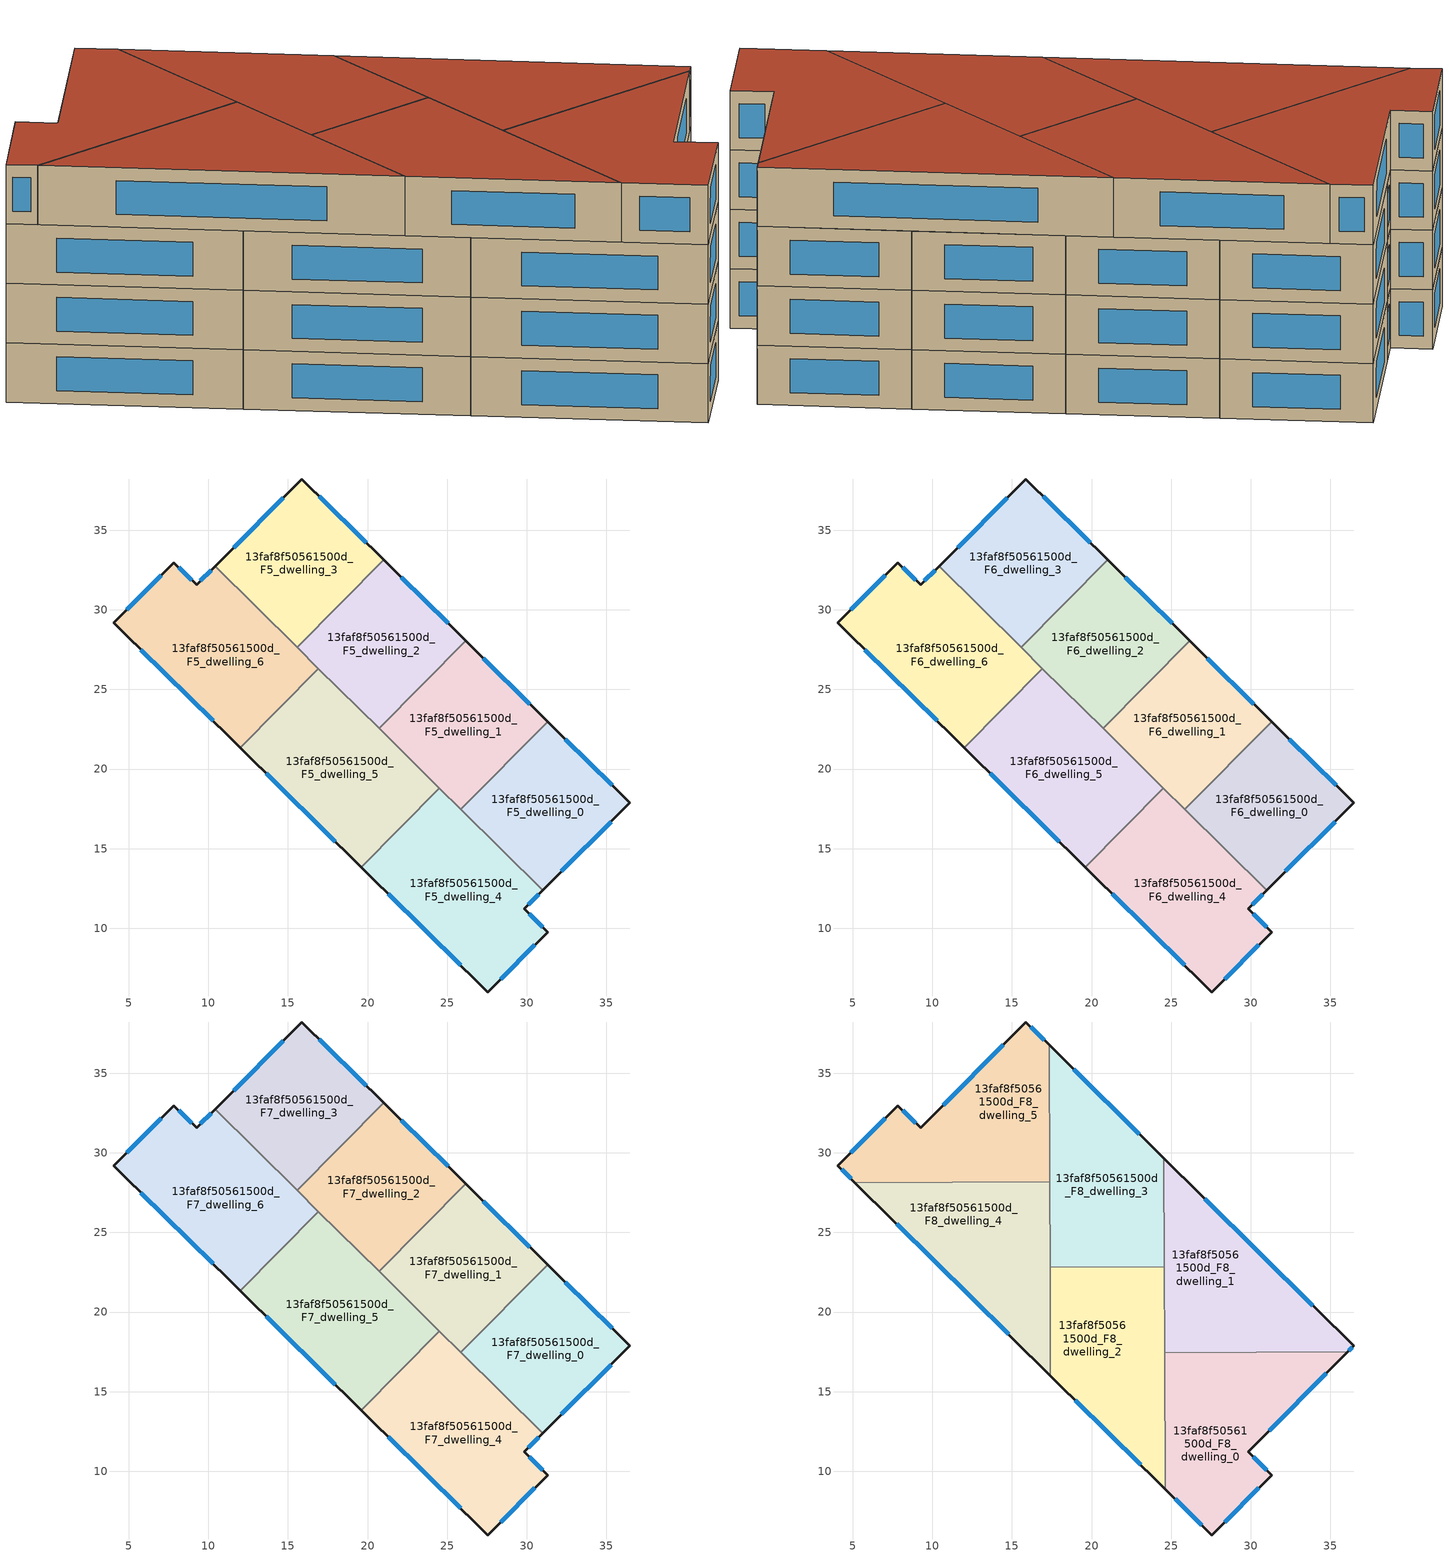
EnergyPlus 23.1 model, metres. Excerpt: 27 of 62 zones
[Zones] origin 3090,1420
13faf8f50561500d_F5_dwelling_0
 floor to 13faf8f50561500d_F4_dwelling_0 (EU_floor_Construction): 36.45,17.88 31,12.4 25.86,17.47 31.3,22.97 z15
 wall outside (EU_wall_Construction): 31,12.4 36.45,17.88 31.3,22.97 z15:18
 wall to 13faf8f50561500d_F5_dwelling_1 (EU_wall_Construction): 31.3,22.97 25.86,17.47 z15:18
 wall to 13faf8f50561500d_F5_dwelling_4 (EU_wall_Construction): 25.86,17.47 31,12.4 z15:18
 window (EU_Window_Construction): 35.35,18.97 32.4,21.88 / 32.17,13.57 35.28,16.7 z15.64:17.36
13faf8f50561500d_F5_dwelling_1
 floor to 13faf8f50561500d_F4_dwelling_1 (EU_floor_Construction): 31.3,22.97 25.86,17.47 20.72,22.55 26.15,28.05 z15
 wall outside (EU_wall_Construction): 31.3,22.97 26.15,28.05 z15:18
 wall to 13faf8f50561500d_F5_dwelling_2 (EU_wall_Construction): 26.15,28.05 20.72,22.55 z15:18
 wall to 13faf8f50561500d_F5_dwelling_5 (EU_wall_Construction): 20.72,22.55 24.51,18.81 z15:18
 wall to 13faf8f50561500d_F5_dwelling_4 (EU_wall_Construction): 24.51,18.81 25.86,17.47 z15:18
 window (EU_Window_Construction): 30.2,24.06 27.25,26.97 z15.64:17.36
13faf8f50561500d_F5_dwelling_2
 floor to 13faf8f50561500d_F4_dwelling_2 (EU_floor_Construction): 26.15,28.05 20.72,22.55 15.57,27.64 21.01,33.14 z15
 wall outside (EU_wall_Construction): 26.15,28.05 21.01,33.14 z15:18
 wall to 13faf8f50561500d_F5_dwelling_3 (EU_wall_Construction): 21.01,33.14 15.57,27.64 z15:18
 wall to 13faf8f50561500d_F5_dwelling_6 (EU_wall_Construction): 15.57,27.64 16.91,26.31 z15:18
 wall to 13faf8f50561500d_F5_dwelling_5 (EU_wall_Construction): 16.91,26.31 20.72,22.56 z15:18
 window (EU_Window_Construction): 25.05,29.14 22.11,32.05 z15.64:17.36
13faf8f50561500d_F5_dwelling_3
 floor to 13faf8f50561500d_F4_dwelling_3 (EU_floor_Construction): 21.01,33.14 15.57,27.64 10.42,32.73 15.87,38.21 z15
 wall outside (EU_wall_Construction): 21.01,33.14 15.87,38.21 10.42,32.73 z15:18
 wall to 13faf8f50561500d_F5_dwelling_6 (EU_wall_Construction): 10.42,32.73 15.57,27.64 z15:18
 window (EU_Window_Construction): 14.7,37.04 11.59,33.91 / 19.91,34.23 16.97,37.13 z15.64:17.36
13faf8f50561500d_F5_dwelling_4
 floor to 13faf8f50561500d_F4_dwelling_4 (EU_floor_Construction): 31,12.4 29.83,11.22 31.3,9.77 27.55,6 19.6,13.84 24.51,18.81 z15
 wall outside (EU_wall_Construction): 19.6,13.84 27.55,6 31.3,9.77 29.83,11.22 31,12.4 z15:18
 wall to 13faf8f50561500d_F5_dwelling_5 (EU_wall_Construction): 24.51,18.81 19.6,13.84 z15:18
 window (EU_Window_Construction): 30.08,11.47 30.75,12.14 / 30.99,10.08 30.15,10.91 / 28.35,6.81 30.5,8.96 / 21.31,12.16 25.85,7.68 z15.64:17.36
13faf8f50561500d_F5_dwelling_5
 floor to 13faf8f50561500d_F4_dwelling_5 (EU_floor_Construction): 24.51,18.81 19.6,13.84 12.01,21.34 16.91,26.31 z15
 wall outside (EU_wall_Construction): 12.01,21.34 19.6,13.84 z15:18
 wall to 13faf8f50561500d_F5_dwelling_6 (EU_wall_Construction): 16.91,26.31 12.01,21.34 z15:18
 window (EU_Window_Construction): 13.63,19.74 17.98,15.45 z15.64:17.36
13faf8f50561500d_F5_dwelling_6
 floor to 13faf8f50561500d_F4_dwelling_6 (EU_floor_Construction): 10.42,32.73 16.91,26.31 12.01,21.34 4.07,29.18 7.83,32.97 9.26,31.56 z15
 wall outside (EU_wall_Construction): 10.42,32.73 9.26,31.56 7.83,32.97 4.07,29.18 12.01,21.34 z15:18
 window (EU_Window_Construction): 10.17,32.48 9.5,31.81 / 5.77,27.5 10.31,23.02 / 7.03,32.16 4.87,29.99 / 8.95,31.87 8.14,32.67 z15.64:17.36
13faf8f50561500d_F6_dwelling_0
 floor to 13faf8f50561500d_F5_dwelling_0 (EU_floor_Construction): 36.45,17.88 31,12.4 25.86,17.47 31.3,22.97 z18
 wall outside (EU_wall_Construction): 31,12.4 36.45,17.88 31.3,22.97 z18:21
 wall to 13faf8f50561500d_F6_dwelling_1 (EU_wall_Construction): 31.3,22.97 25.86,17.47 z18:21
 wall to 13faf8f50561500d_F6_dwelling_4 (EU_wall_Construction): 25.86,17.47 31,12.4 z18:21
 window (EU_Window_Construction): 35.35,18.97 32.4,21.88 / 32.17,13.57 35.28,16.7 z18.64:20.36
13faf8f50561500d_F6_dwelling_1
 floor to 13faf8f50561500d_F5_dwelling_1 (EU_floor_Construction): 31.3,22.97 25.86,17.47 20.72,22.55 26.15,28.05 z18
 wall outside (EU_wall_Construction): 31.3,22.97 26.15,28.05 z18:21
 wall to 13faf8f50561500d_F6_dwelling_2 (EU_wall_Construction): 26.15,28.05 20.72,22.55 z18:21
 wall to 13faf8f50561500d_F6_dwelling_5 (EU_wall_Construction): 20.72,22.55 24.51,18.81 z18:21
 wall to 13faf8f50561500d_F6_dwelling_4 (EU_wall_Construction): 24.51,18.81 25.86,17.47 z18:21
 window (EU_Window_Construction): 30.2,24.06 27.25,26.97 z18.64:20.36
13faf8f50561500d_F6_dwelling_2
 floor to 13faf8f50561500d_F5_dwelling_2 (EU_floor_Construction): 26.15,28.05 20.72,22.55 15.57,27.64 21.01,33.14 z18
 wall outside (EU_wall_Construction): 26.15,28.05 21.01,33.14 z18:21
 wall to 13faf8f50561500d_F6_dwelling_3 (EU_wall_Construction): 21.01,33.14 15.57,27.64 z18:21
 wall to 13faf8f50561500d_F6_dwelling_6 (EU_wall_Construction): 15.57,27.64 16.91,26.31 z18:21
 wall to 13faf8f50561500d_F6_dwelling_5 (EU_wall_Construction): 16.91,26.31 20.72,22.56 z18:21
 window (EU_Window_Construction): 25.05,29.14 22.11,32.05 z18.64:20.36
13faf8f50561500d_F6_dwelling_3
 floor to 13faf8f50561500d_F5_dwelling_3 (EU_floor_Construction): 21.01,33.14 15.57,27.64 10.42,32.73 15.87,38.21 z18
 wall outside (EU_wall_Construction): 21.01,33.14 15.87,38.21 10.42,32.73 z18:21
 wall to 13faf8f50561500d_F6_dwelling_6 (EU_wall_Construction): 10.42,32.73 15.57,27.64 z18:21
 window (EU_Window_Construction): 14.7,37.04 11.59,33.91 / 19.91,34.23 16.97,37.13 z18.64:20.36
13faf8f50561500d_F6_dwelling_4
 floor to 13faf8f50561500d_F5_dwelling_4 (EU_floor_Construction): 31,12.4 29.83,11.22 31.3,9.77 27.55,6 19.6,13.84 24.51,18.81 z18
 wall outside (EU_wall_Construction): 19.6,13.84 27.55,6 31.3,9.77 29.83,11.22 31,12.4 z18:21
 wall to 13faf8f50561500d_F6_dwelling_5 (EU_wall_Construction): 24.51,18.81 19.6,13.84 z18:21
 window (EU_Window_Construction): 30.08,11.47 30.75,12.14 / 30.99,10.08 30.15,10.91 / 28.35,6.81 30.5,8.96 / 21.31,12.16 25.85,7.68 z18.64:20.36
13faf8f50561500d_F6_dwelling_5
 floor to 13faf8f50561500d_F5_dwelling_5 (EU_floor_Construction): 24.51,18.81 19.6,13.84 12.01,21.34 16.91,26.31 z18
 wall outside (EU_wall_Construction): 12.01,21.34 19.6,13.84 z18:21
 wall to 13faf8f50561500d_F6_dwelling_6 (EU_wall_Construction): 16.91,26.31 12.01,21.34 z18:21
 window (EU_Window_Construction): 13.63,19.74 17.98,15.45 z18.64:20.36
13faf8f50561500d_F6_dwelling_6
 floor to 13faf8f50561500d_F5_dwelling_6 (EU_floor_Construction): 10.42,32.73 16.91,26.31 12.01,21.34 4.07,29.18 7.83,32.97 9.26,31.56 z18
 wall outside (EU_wall_Construction): 10.42,32.73 9.26,31.56 7.83,32.97 4.07,29.18 12.01,21.34 z18:21
 window (EU_Window_Construction): 10.17,32.48 9.5,31.81 / 5.77,27.5 10.31,23.02 / 7.03,32.16 4.87,29.99 / 8.95,31.87 8.14,32.67 z18.64:20.36
13faf8f50561500d_F7_dwelling_0
 floor to 13faf8f50561500d_F6_dwelling_0 (EU_floor_Construction): 36.45,17.88 31,12.4 25.86,17.47 31.3,22.97 z21
 wall outside (EU_wall_Construction): 31,12.4 36.45,17.88 31.3,22.97 z21:24
 wall to 13faf8f50561500d_F7_dwelling_1 (EU_wall_Construction): 31.3,22.97 25.86,17.47 z21:24
 wall to 13faf8f50561500d_F7_dwelling_4 (EU_wall_Construction): 25.86,17.47 31,12.4 z21:24
 window (EU_Window_Construction): 35.35,18.97 32.4,21.88 / 32.17,13.57 35.28,16.7 z21.64:23.36
13faf8f50561500d_F7_dwelling_1
 floor to 13faf8f50561500d_F6_dwelling_1 (EU_floor_Construction): 31.3,22.97 25.86,17.47 20.72,22.55 26.15,28.05 z21
 wall outside (EU_wall_Construction): 31.3,22.97 26.15,28.05 z21:24
 wall to 13faf8f50561500d_F7_dwelling_2 (EU_wall_Construction): 26.15,28.05 20.72,22.55 z21:24
 wall to 13faf8f50561500d_F7_dwelling_5 (EU_wall_Construction): 20.72,22.55 24.51,18.81 z21:24
 wall to 13faf8f50561500d_F7_dwelling_4 (EU_wall_Construction): 24.51,18.81 25.86,17.47 z21:24
 window (EU_Window_Construction): 30.2,24.06 27.25,26.97 z21.64:23.36
13faf8f50561500d_F7_dwelling_2
 floor to 13faf8f50561500d_F6_dwelling_2 (EU_floor_Construction): 26.15,28.05 20.72,22.55 15.57,27.64 21.01,33.14 z21
 wall outside (EU_wall_Construction): 26.15,28.05 21.01,33.14 z21:24
 wall to 13faf8f50561500d_F7_dwelling_3 (EU_wall_Construction): 21.01,33.14 15.57,27.64 z21:24
 wall to 13faf8f50561500d_F7_dwelling_6 (EU_wall_Construction): 15.57,27.64 16.91,26.31 z21:24
 wall to 13faf8f50561500d_F7_dwelling_5 (EU_wall_Construction): 16.91,26.31 20.72,22.56 z21:24
 window (EU_Window_Construction): 25.05,29.14 22.11,32.05 z21.64:23.36
13faf8f50561500d_F7_dwelling_3
 floor to 13faf8f50561500d_F6_dwelling_3 (EU_floor_Construction): 21.01,33.14 15.57,27.64 10.42,32.73 15.87,38.21 z21
 wall outside (EU_wall_Construction): 21.01,33.14 15.87,38.21 10.42,32.73 z21:24
 wall to 13faf8f50561500d_F7_dwelling_6 (EU_wall_Construction): 10.42,32.73 15.57,27.64 z21:24
 window (EU_Window_Construction): 14.7,37.04 11.59,33.91 / 19.91,34.23 16.97,37.13 z21.64:23.36
13faf8f50561500d_F7_dwelling_4
 floor to 13faf8f50561500d_F6_dwelling_4 (EU_floor_Construction): 31,12.4 29.83,11.22 31.3,9.77 27.55,6 19.6,13.84 24.51,18.81 z21
 wall outside (EU_wall_Construction): 19.6,13.84 27.55,6 31.3,9.77 29.83,11.22 31,12.4 z21:24
 wall to 13faf8f50561500d_F7_dwelling_5 (EU_wall_Construction): 24.51,18.81 19.6,13.84 z21:24
 window (EU_Window_Construction): 30.08,11.47 30.75,12.14 / 30.99,10.08 30.15,10.91 / 28.35,6.81 30.5,8.96 / 21.31,12.16 25.85,7.68 z21.64:23.36
13faf8f50561500d_F7_dwelling_5
 floor to 13faf8f50561500d_F6_dwelling_5 (EU_floor_Construction): 24.51,18.81 19.6,13.84 12.01,21.34 16.91,26.31 z21
 wall outside (EU_wall_Construction): 12.01,21.34 19.6,13.84 z21:24
 wall to 13faf8f50561500d_F7_dwelling_6 (EU_wall_Construction): 16.91,26.31 12.01,21.34 z21:24
 window (EU_Window_Construction): 13.63,19.74 17.98,15.45 z21.64:23.36
13faf8f50561500d_F7_dwelling_6
 floor to 13faf8f50561500d_F6_dwelling_6 (EU_floor_Construction): 10.42,32.73 16.91,26.31 12.01,21.34 4.07,29.18 7.83,32.97 9.26,31.56 z21
 wall outside (EU_wall_Construction): 10.42,32.73 9.26,31.56 7.83,32.97 4.07,29.18 12.01,21.34 z21:24
 window (EU_Window_Construction): 10.17,32.48 9.5,31.81 / 5.77,27.5 10.31,23.02 / 7.03,32.16 4.87,29.99 / 8.95,31.87 8.14,32.67 z21.64:23.36
13faf8f50561500d_F8_dwelling_0
 floor to 13faf8f50561500d_F7_dwelling_4 (EU_floor_Construction): 31,12.4 29.83,11.22 31.3,9.77 27.55,6 24.63,8.88 24.59,17.45 25.88,17.45 z24
 floor to 13faf8f50561500d_F7_dwelling_0 (EU_floor_Construction): 36.07,17.49 31,12.4 25.88,17.45 z24
 wall outside (EU_wall_Construction): 24.63,8.88 27.55,6 31.3,9.77 29.83,11.22 36.07,17.49 z24:27
 wall to 13faf8f50561500d_F8_dwelling_1 (EU_wall_Construction): 36.07,17.49 24.59,17.45 z24:27
 wall to 13faf8f50561500d_F8_dwelling_2 (EU_wall_Construction): 24.59,17.45 24.63,8.88 z24:27
 window (EU_Window_Construction): 31.17,12.56 34.73,16.15 / 30.99,10.08 30.15,10.91 / 28.35,6.81 30.5,8.96 / 25.26,8.26 26.92,6.62 z24.64:26.36
 roof outside (EU_roof_Construction): 31.3,9.77 29.83,11.22 36.07,17.49 24.59,17.45 24.63,8.88 27.55,6 z27
13faf8f50561500d_F8_dwelling_1
 floor to 13faf8f50561500d_F7_dwelling_0 (EU_floor_Construction): 36.45,17.88 36.07,17.49 25.88,17.45 25.86,17.47 31.3,22.97 z24
 floor to 13faf8f50561500d_F7_dwelling_1 (EU_floor_Construction): 31.3,22.97 25.86,17.47 24.59,18.73 24.55,26.44 26.15,28.05 z24
 floor to 13faf8f50561500d_F7_dwelling_2 (EU_floor_Construction): 26.15,28.05 24.55,26.44 24.54,29.65 z24
 floor to 13faf8f50561500d_F7_dwelling_4 (EU_floor_Construction): 25.88,17.45 24.59,17.45 24.59,18.73 z24
 wall outside (EU_wall_Construction): 36.07,17.49 36.45,17.88 24.54,29.65 z24:27
 wall to 13faf8f50561500d_F8_dwelling_3 (EU_wall_Construction): 24.54,29.65 24.57,22.84 z24:27
 wall to 13faf8f50561500d_F8_dwelling_2 (EU_wall_Construction): 24.57,22.84 24.59,17.45 z24:27
 window (EU_Window_Construction): 36.15,17.58 36.37,17.8 / 33.9,20.4 27.09,27.13 z24.64:26.36
 roof outside (EU_roof_Construction): 36.07,17.49 36.45,17.88 24.54,29.65 24.59,17.45 z27
13faf8f50561500d_F8_dwelling_2
 floor to 13faf8f50561500d_F7_dwelling_5 (EU_floor_Construction): 24.51,18.81 19.61,13.84 17.42,16 17.39,22.81 20.45,22.82 z24
 floor to 13faf8f50561500d_F7_dwelling_4 (EU_floor_Construction): 24.59,18.73 24.63,8.88 19.61,13.84 24.51,18.81 z24
 floor to 13faf8f50561500d_F7_dwelling_1 (EU_floor_Construction): 24.57,22.84 24.59,18.73 20.72,22.56 20.99,22.83 z24
 floor to 13faf8f50561500d_F7_dwelling_2 (EU_floor_Construction): 20.99,22.83 20.72,22.56 20.45,22.82 z24
 wall outside (EU_wall_Construction): 17.42,16 24.63,8.88 z24:27
 wall to 13faf8f50561500d_F8_dwelling_3 (EU_wall_Construction): 24.57,22.84 17.39,22.81 z24:27
 wall to 13faf8f50561500d_F8_dwelling_4 (EU_wall_Construction): 17.39,22.81 17.42,16 z24:27
 window (EU_Window_Construction): 18.96,14.48 23.09,10.41 z24.64:26.36
 roof outside (EU_roof_Construction): 24.63,8.88 24.57,22.84 17.39,22.81 17.42,16 z27
13faf8f50561500d_F8_dwelling_3
 floor to 13faf8f50561500d_F7_dwelling_2 (EU_floor_Construction): 24.54,29.65 24.55,26.44 20.99,22.83 20.45,22.82 17.38,25.86 17.36,29.45 21.01,33.14 z24
 floor to 13faf8f50561500d_F7_dwelling_3 (EU_floor_Construction): 21.01,33.14 17.36,29.45 17.33,36.77 z24
 floor to 13faf8f50561500d_F7_dwelling_1 (EU_floor_Construction): 24.55,26.44 24.57,22.84 20.99,22.83 z24
 floor to 13faf8f50561500d_F7_dwelling_5 (EU_floor_Construction): 20.45,22.82 17.39,22.81 17.38,25.86 z24
 wall outside (EU_wall_Construction): 24.54,29.65 17.33,36.77 z24:27
 wall to 13faf8f50561500d_F8_dwelling_5 (EU_wall_Construction): 17.33,36.77 17.37,28.19 z24:27
 wall to 13faf8f50561500d_F8_dwelling_4 (EU_wall_Construction): 17.37,28.19 17.39,22.81 z24:27
 window (EU_Window_Construction): 23,31.17 18.87,35.25 z24.64:26.36
 roof outside (EU_roof_Construction): 24.57,22.84 24.54,29.65 17.33,36.77 17.39,22.81 z27
13faf8f50561500d_F8_dwelling_4
 floor to 13faf8f50561500d_F7_dwelling_6 (EU_floor_Construction): 16.91,26.31 12.01,21.34 5.13,28.13 15.03,28.18 z24
 floor to 13faf8f50561500d_F7_dwelling_2 (EU_floor_Construction): 17.37,28.19 17.38,25.86 15.57,27.64 16.11,28.18 z24
 floor to 13faf8f50561500d_F7_dwelling_3 (EU_floor_Construction): 16.11,28.18 15.57,27.64 15.03,28.18 z24
 floor to 13faf8f50561500d_F7_dwelling_5 (EU_floor_Construction): 17.38,25.86 17.42,16 12.01,21.34 16.91,26.31 z24
 wall outside (EU_wall_Construction): 5.13,28.13 17.42,16 z24:27
 wall to 13faf8f50561500d_F8_dwelling_5 (EU_wall_Construction): 17.37,28.19 5.13,28.13 z24:27
 window (EU_Window_Construction): 7.76,25.54 14.79,18.6 z24.64:26.36
 roof outside (EU_roof_Construction): 17.42,16 17.37,28.19 5.13,28.13 z27
13faf8f50561500d_F8_dwelling_5
 floor to 13faf8f50561500d_F7_dwelling_3 (EU_floor_Construction): 17.33,36.77 17.36,29.45 16.11,28.18 15.03,28.18 10.42,32.73 15.87,38.21 z24
 floor to 13faf8f50561500d_F7_dwelling_6 (EU_floor_Construction): 10.42,32.73 15.03,28.18 5.13,28.13 4.07,29.18 7.83,32.97 9.26,31.56 z24
 floor to 13faf8f50561500d_F7_dwelling_2 (EU_floor_Construction): 17.36,29.45 17.37,28.19 16.11,28.18 z24
 wall outside (EU_wall_Construction): 17.33,36.77 15.87,38.21 9.26,31.56 7.83,32.97 4.07,29.18 5.13,28.13 z24:27
 window (EU_Window_Construction): 17.02,37.08 16.18,37.91 / 4.3,28.96 4.9,28.36 / 7.03,32.16 4.87,29.99 / 8.95,31.87 8.14,32.67 / 14.45,36.79 10.67,32.99 z24.64:26.36
 roof outside (EU_roof_Construction): 17.37,28.19 17.33,36.77 15.87,38.21 9.26,31.56 7.83,32.97 4.07,29.18 5.13,28.13 z27
[Building]
EU S2 Campaign: North Axis=0; Terrain=City; Solar Distribution=FullExterior
[Site:Location]
Yerevan-Zvartnots.Intl.AP: Latitude=40.15; Longitude=44.383; Time Zone=4; Elevation=854
[SizingPeriod:WeatherFileDays]
AnnualSizingPeriod: Begin Month=1; Begin Day of Month=1; End Month=12; End Day of Month=31; Day of Week for Start Day=Monday; Use Weather File Daylight Saving Period=No; Use Weather File Rain and Snow Indicators=No
[MATERIAL]
EU_InternalMass_Material: Roughness=MediumRough; Thickness=0.1; Conductivity=1; Density=1800; Specific Heat=900; Thermal Absorptance=0.9; Solar Absorptance=0.7; Visible Absorptance=0.7
[MATERIAL:NOMASS] Roughness=MediumRough; Thermal Absorptance=0.9; Solar Absorptance=0.7; Visible Absorptance=0.7
Name | Thermal Resistance
EU_wall_NoMass | 1.05043
EU_roof_NoMass | 1.45357
EU_floor_NoMass | 0.478065
[WINDOWMATERIAL:SIMPLEGLAZINGSYSTEM]
EU_Window_SimpleGlazing: UFactor=2.5566; Solar Heat Gain Coefficient=0.75; Visible Transmittance=0.75
[CONSTRUCTION]
EU_wall_Construction: EU_wall_NoMass
EU_roof_Construction: EU_roof_NoMass
EU_floor_Construction: EU_floor_NoMass
EU_Window_Construction: EU_Window_SimpleGlazing
EU_InternalMass_Construction: EU_InternalMass_Material
[ZONE] Type=1; Multiplier=1; Ceiling Height=autocalculate; Floor Area=autocalculate; Part of Total Floor Area=Yes
Name | Volume
13faf8f50561500d_F5_dwelling_0; 13faf8f50561500d_F6_dwelling_0; 13faf8f50561500d_F7_dwelling_0 | 167.77
13faf8f50561500d_F8_dwelling_0 | 223.701
13faf8f50561500d_F5_dwelling_1; 13faf8f50561500d_F6_dwelling_1; 13faf8f50561500d_F7_dwelling_1; 13faf8f50561500d_F5_dwelling_2; 13faf8f50561500d_F6_dwelling_2; 13faf8f50561500d_F7_dwelling_2 | 167.788
13faf8f50561500d_F8_dwelling_1 | 223.689
13faf8f50561500d_F8_dwelling_2; 13faf8f50561500d_F8_dwelling_3 | 223.712
13faf8f50561500d_F5_dwelling_3; 13faf8f50561500d_F6_dwelling_3; 13faf8f50561500d_F7_dwelling_3 | 167.786
13faf8f50561500d_F5_dwelling_4; 13faf8f50561500d_F6_dwelling_4; 13faf8f50561500d_F7_dwelling_4 | 223.703
13faf8f50561500d_F8_dwelling_4 | 223.702
13faf8f50561500d_F5_dwelling_5; 13faf8f50561500d_F6_dwelling_5; 13faf8f50561500d_F7_dwelling_5 | 223.684
13faf8f50561500d_F8_dwelling_5 | 223.69
13faf8f50561500d_F5_dwelling_6; 13faf8f50561500d_F6_dwelling_6; 13faf8f50561500d_F7_dwelling_6 | 223.677
[INTERNALMASS] Construction=EU_InternalMass_Construction
Name | Zone or ZoneList | Surface Area
13faf8f50561500d_F5_dwelling_0_EU_InternalMass | 13faf8f50561500d_F5_dwelling_0 | 55.9235
13faf8f50561500d_F5_dwelling_1_EU_InternalMass | 13faf8f50561500d_F5_dwelling_1 | 55.9295
13faf8f50561500d_F5_dwelling_2_EU_InternalMass | 13faf8f50561500d_F5_dwelling_2 | 55.9292
13faf8f50561500d_F5_dwelling_3_EU_InternalMass | 13faf8f50561500d_F5_dwelling_3 | 55.9287
13faf8f50561500d_F5_dwelling_4_EU_InternalMass | 13faf8f50561500d_F5_dwelling_4 | 74.5675
13faf8f50561500d_F5_dwelling_5_EU_InternalMass | 13faf8f50561500d_F5_dwelling_5 | 74.5614
13faf8f50561500d_F5_dwelling_6_EU_InternalMass | 13faf8f50561500d_F5_dwelling_6 | 74.5589
13faf8f50561500d_F6_dwelling_0_EU_InternalMass | 13faf8f50561500d_F6_dwelling_0 | 55.9235
13faf8f50561500d_F6_dwelling_1_EU_InternalMass | 13faf8f50561500d_F6_dwelling_1 | 55.9295
13faf8f50561500d_F6_dwelling_2_EU_InternalMass | 13faf8f50561500d_F6_dwelling_2 | 55.9292
13faf8f50561500d_F6_dwelling_3_EU_InternalMass | 13faf8f50561500d_F6_dwelling_3 | 55.9287
13faf8f50561500d_F6_dwelling_4_EU_InternalMass | 13faf8f50561500d_F6_dwelling_4 | 74.5675
13faf8f50561500d_F6_dwelling_5_EU_InternalMass | 13faf8f50561500d_F6_dwelling_5 | 74.5614
13faf8f50561500d_F6_dwelling_6_EU_InternalMass | 13faf8f50561500d_F6_dwelling_6 | 74.5589
13faf8f50561500d_F7_dwelling_0_EU_InternalMass | 13faf8f50561500d_F7_dwelling_0 | 55.9235
13faf8f50561500d_F7_dwelling_1_EU_InternalMass | 13faf8f50561500d_F7_dwelling_1 | 55.9295
13faf8f50561500d_F7_dwelling_2_EU_InternalMass | 13faf8f50561500d_F7_dwelling_2 | 55.9292
13faf8f50561500d_F7_dwelling_3_EU_InternalMass | 13faf8f50561500d_F7_dwelling_3 | 55.9287
13faf8f50561500d_F7_dwelling_4_EU_InternalMass | 13faf8f50561500d_F7_dwelling_4 | 74.5675
13faf8f50561500d_F7_dwelling_5_EU_InternalMass | 13faf8f50561500d_F7_dwelling_5 | 74.5614
13faf8f50561500d_F7_dwelling_6_EU_InternalMass | 13faf8f50561500d_F7_dwelling_6 | 74.5589
13faf8f50561500d_F8_dwelling_0_EU_InternalMass | 13faf8f50561500d_F8_dwelling_0 | 74.5673
13faf8f50561500d_F8_dwelling_1_EU_InternalMass | 13faf8f50561500d_F8_dwelling_1 | 74.5654
13faf8f50561500d_F8_dwelling_2_EU_InternalMass | 13faf8f50561500d_F8_dwelling_2 | 74.5689
13faf8f50561500d_F8_dwelling_3_EU_InternalMass | 13faf8f50561500d_F8_dwelling_3 | 74.5689
13faf8f50561500d_F8_dwelling_4_EU_InternalMass | 13faf8f50561500d_F8_dwelling_4 | 74.5655
13faf8f50561500d_F8_dwelling_5_EU_InternalMass | 13faf8f50561500d_F8_dwelling_5 | 74.5636
[OTHEREQUIPMENT] Fuel Type=Electricity; Design Level Calculation Method=Watts/Area; Power per Zone Floor Area=1; Fraction Latent=0; Fraction Radiant=0; Fraction Lost=0; Carbon Dioxide Generation Rate=0; EndUse Subcategory=EU_Step8_InternalGains
Name | Zone or ZoneList or Space or SpaceList | Schedule
EU_Step8_InternalGain_13faf8f50561500d_F5_dwelling_0_f000 | 13faf8f50561500d_F5_dwelling_0 | EU_Step8_GainSchedule_13faf8f50561500d_F5_dwelling_0_f000
EU_Step8_InternalGain_13faf8f50561500d_F5_dwelling_1_f000 | 13faf8f50561500d_F5_dwelling_1 | EU_Step8_GainSchedule_13faf8f50561500d_F5_dwelling_1_f000
EU_Step8_InternalGain_13faf8f50561500d_F5_dwelling_2_f000 | 13faf8f50561500d_F5_dwelling_2 | EU_Step8_GainSchedule_13faf8f50561500d_F5_dwelling_2_f000
EU_Step8_InternalGain_13faf8f50561500d_F5_dwelling_3_f000 | 13faf8f50561500d_F5_dwelling_3 | EU_Step8_GainSchedule_13faf8f50561500d_F5_dwelling_3_f000
EU_Step8_InternalGain_13faf8f50561500d_F5_dwelling_4_f000 | 13faf8f50561500d_F5_dwelling_4 | EU_Step8_GainSchedule_13faf8f50561500d_F5_dwelling_4_f000
EU_Step8_InternalGain_13faf8f50561500d_F5_dwelling_5_f000 | 13faf8f50561500d_F5_dwelling_5 | EU_Step8_GainSchedule_13faf8f50561500d_F5_dwelling_5_f000
EU_Step8_InternalGain_13faf8f50561500d_F5_dwelling_6_f000 | 13faf8f50561500d_F5_dwelling_6 | EU_Step8_GainSchedule_13faf8f50561500d_F5_dwelling_6_f000
EU_Step8_InternalGain_13faf8f50561500d_F6_dwelling_0_f000 | 13faf8f50561500d_F6_dwelling_0 | EU_Step8_GainSchedule_13faf8f50561500d_F6_dwelling_0_f000
EU_Step8_InternalGain_13faf8f50561500d_F6_dwelling_1_f000 | 13faf8f50561500d_F6_dwelling_1 | EU_Step8_GainSchedule_13faf8f50561500d_F6_dwelling_1_f000
EU_Step8_InternalGain_13faf8f50561500d_F6_dwelling_2_f000 | 13faf8f50561500d_F6_dwelling_2 | EU_Step8_GainSchedule_13faf8f50561500d_F6_dwelling_2_f000
EU_Step8_InternalGain_13faf8f50561500d_F6_dwelling_3_f000 | 13faf8f50561500d_F6_dwelling_3 | EU_Step8_GainSchedule_13faf8f50561500d_F6_dwelling_3_f000
EU_Step8_InternalGain_13faf8f50561500d_F6_dwelling_4_f000 | 13faf8f50561500d_F6_dwelling_4 | EU_Step8_GainSchedule_13faf8f50561500d_F6_dwelling_4_f000
EU_Step8_InternalGain_13faf8f50561500d_F6_dwelling_5_f000 | 13faf8f50561500d_F6_dwelling_5 | EU_Step8_GainSchedule_13faf8f50561500d_F6_dwelling_5_f000
EU_Step8_InternalGain_13faf8f50561500d_F6_dwelling_6_f000 | 13faf8f50561500d_F6_dwelling_6 | EU_Step8_GainSchedule_13faf8f50561500d_F6_dwelling_6_f000
EU_Step8_InternalGain_13faf8f50561500d_F7_dwelling_0_f000 | 13faf8f50561500d_F7_dwelling_0 | EU_Step8_GainSchedule_13faf8f50561500d_F7_dwelling_0_f000
EU_Step8_InternalGain_13faf8f50561500d_F7_dwelling_1_f000 | 13faf8f50561500d_F7_dwelling_1 | EU_Step8_GainSchedule_13faf8f50561500d_F7_dwelling_1_f000
EU_Step8_InternalGain_13faf8f50561500d_F7_dwelling_2_f000 | 13faf8f50561500d_F7_dwelling_2 | EU_Step8_GainSchedule_13faf8f50561500d_F7_dwelling_2_f000
EU_Step8_InternalGain_13faf8f50561500d_F7_dwelling_3_f000 | 13faf8f50561500d_F7_dwelling_3 | EU_Step8_GainSchedule_13faf8f50561500d_F7_dwelling_3_f000
EU_Step8_InternalGain_13faf8f50561500d_F7_dwelling_4_f000 | 13faf8f50561500d_F7_dwelling_4 | EU_Step8_GainSchedule_13faf8f50561500d_F7_dwelling_4_f000
EU_Step8_InternalGain_13faf8f50561500d_F7_dwelling_5_f000 | 13faf8f50561500d_F7_dwelling_5 | EU_Step8_GainSchedule_13faf8f50561500d_F7_dwelling_5_f000
EU_Step8_InternalGain_13faf8f50561500d_F7_dwelling_6_f000 | 13faf8f50561500d_F7_dwelling_6 | EU_Step8_GainSchedule_13faf8f50561500d_F7_dwelling_6_f000
EU_Step8_InternalGain_13faf8f50561500d_F8_dwelling_0_f000 | 13faf8f50561500d_F8_dwelling_0 | EU_Step8_GainSchedule_13faf8f50561500d_F8_dwelling_0_f000
EU_Step8_InternalGain_13faf8f50561500d_F8_dwelling_1_f000 | 13faf8f50561500d_F8_dwelling_1 | EU_Step8_GainSchedule_13faf8f50561500d_F8_dwelling_1_f000
EU_Step8_InternalGain_13faf8f50561500d_F8_dwelling_2_f000 | 13faf8f50561500d_F8_dwelling_2 | EU_Step8_GainSchedule_13faf8f50561500d_F8_dwelling_2_f000
EU_Step8_InternalGain_13faf8f50561500d_F8_dwelling_3_f000 | 13faf8f50561500d_F8_dwelling_3 | EU_Step8_GainSchedule_13faf8f50561500d_F8_dwelling_3_f000
EU_Step8_InternalGain_13faf8f50561500d_F8_dwelling_4_f000 | 13faf8f50561500d_F8_dwelling_4 | EU_Step8_GainSchedule_13faf8f50561500d_F8_dwelling_4_f000
EU_Step8_InternalGain_13faf8f50561500d_F8_dwelling_5_f000 | 13faf8f50561500d_F8_dwelling_5 | EU_Step8_GainSchedule_13faf8f50561500d_F8_dwelling_5_f000
[ZONEVENTILATION:DESIGNFLOWRATE] Schedule=EU_AlwaysOn; Design Flow Rate Calculation Method=AirChanges/Hour; Air Changes per Hour=0.557805; Ventilation Type=Natural; Fan Pressure Rise=0; Fan Total Efficiency=1; Constant Term Coefficient=1; Temperature Term Coefficient=0; Velocity Term Coefficient=0; Velocity Squared Term Coefficient=0; Minimum Indoor Temperature=-100; Maximum Indoor Temperature=100; Delta Temperature=-100; Minimum Outdoor Temperature=-100; Maximum Outdoor Temperature=100; Maximum Wind Speed=40
Name | Zone or ZoneList or Space or SpaceList
EU_ConstantAir_13faf8f50561500d_F5_dwelling_0 | 13faf8f50561500d_F5_dwelling_0
EU_ConstantAir_13faf8f50561500d_F5_dwelling_1 | 13faf8f50561500d_F5_dwelling_1
EU_ConstantAir_13faf8f50561500d_F5_dwelling_2 | 13faf8f50561500d_F5_dwelling_2
EU_ConstantAir_13faf8f50561500d_F5_dwelling_3 | 13faf8f50561500d_F5_dwelling_3
EU_ConstantAir_13faf8f50561500d_F5_dwelling_4 | 13faf8f50561500d_F5_dwelling_4
EU_ConstantAir_13faf8f50561500d_F5_dwelling_5 | 13faf8f50561500d_F5_dwelling_5
EU_ConstantAir_13faf8f50561500d_F5_dwelling_6 | 13faf8f50561500d_F5_dwelling_6
EU_ConstantAir_13faf8f50561500d_F6_dwelling_0 | 13faf8f50561500d_F6_dwelling_0
EU_ConstantAir_13faf8f50561500d_F6_dwelling_1 | 13faf8f50561500d_F6_dwelling_1
EU_ConstantAir_13faf8f50561500d_F6_dwelling_2 | 13faf8f50561500d_F6_dwelling_2
EU_ConstantAir_13faf8f50561500d_F6_dwelling_3 | 13faf8f50561500d_F6_dwelling_3
EU_ConstantAir_13faf8f50561500d_F6_dwelling_4 | 13faf8f50561500d_F6_dwelling_4
EU_ConstantAir_13faf8f50561500d_F6_dwelling_5 | 13faf8f50561500d_F6_dwelling_5
EU_ConstantAir_13faf8f50561500d_F6_dwelling_6 | 13faf8f50561500d_F6_dwelling_6
EU_ConstantAir_13faf8f50561500d_F7_dwelling_0 | 13faf8f50561500d_F7_dwelling_0
EU_ConstantAir_13faf8f50561500d_F7_dwelling_1 | 13faf8f50561500d_F7_dwelling_1
EU_ConstantAir_13faf8f50561500d_F7_dwelling_2 | 13faf8f50561500d_F7_dwelling_2
EU_ConstantAir_13faf8f50561500d_F7_dwelling_3 | 13faf8f50561500d_F7_dwelling_3
EU_ConstantAir_13faf8f50561500d_F7_dwelling_4 | 13faf8f50561500d_F7_dwelling_4
EU_ConstantAir_13faf8f50561500d_F7_dwelling_5 | 13faf8f50561500d_F7_dwelling_5
EU_ConstantAir_13faf8f50561500d_F7_dwelling_6 | 13faf8f50561500d_F7_dwelling_6
EU_ConstantAir_13faf8f50561500d_F8_dwelling_0 | 13faf8f50561500d_F8_dwelling_0
EU_ConstantAir_13faf8f50561500d_F8_dwelling_1 | 13faf8f50561500d_F8_dwelling_1
EU_ConstantAir_13faf8f50561500d_F8_dwelling_2 | 13faf8f50561500d_F8_dwelling_2
EU_ConstantAir_13faf8f50561500d_F8_dwelling_3 | 13faf8f50561500d_F8_dwelling_3
EU_ConstantAir_13faf8f50561500d_F8_dwelling_4 | 13faf8f50561500d_F8_dwelling_4
EU_ConstantAir_13faf8f50561500d_F8_dwelling_5 | 13faf8f50561500d_F8_dwelling_5
[HVACTEMPLATE:THERMOSTAT] Constant Heating Setpoint=20; Constant Cooling Setpoint=50
EU_HeatOnly_13faf8f50561500d_F2_dwelling_3; EU_HeatOnly_13faf8f50561500d_F2_dwelling_4; EU_HeatOnly_13faf8f50561500d_F2_dwelling_5; EU_HeatOnly_13faf8f50561500d_F2_dwelling_6; EU_HeatOnly_13faf8f50561500d_F3_dwelling_0; EU_HeatOnly_13faf8f50561500d_F3_dwelling_1; EU_HeatOnly_13faf8f50561500d_F3_dwelling_2; EU_HeatOnly_13faf8f50561500d_F3_dwelling_3; EU_HeatOnly_13faf8f50561500d_F3_dwelling_4; EU_HeatOnly_13faf8f50561500d_F3_dwelling_5; EU_HeatOnly_13faf8f50561500d_F3_dwelling_6; EU_HeatOnly_13faf8f50561500d_F4_dwelling_0; EU_HeatOnly_13faf8f50561500d_F4_dwelling_1; EU_HeatOnly_13faf8f50561500d_F4_dwelling_2; EU_HeatOnly_13faf8f50561500d_F4_dwelling_3; EU_HeatOnly_13faf8f50561500d_F4_dwelling_4; EU_HeatOnly_13faf8f50561500d_F4_dwelling_5; EU_HeatOnly_13faf8f50561500d_F4_dwelling_6; EU_HeatOnly_13faf8f50561500d_F5_dwelling_0; EU_HeatOnly_13faf8f50561500d_F5_dwelling_1; EU_HeatOnly_13faf8f50561500d_F5_dwelling_2; EU_HeatOnly_13faf8f50561500d_F5_dwelling_3; EU_HeatOnly_13faf8f50561500d_F5_dwelling_4; EU_HeatOnly_13faf8f50561500d_F5_dwelling_5; EU_HeatOnly_13faf8f50561500d_F5_dwelling_6; EU_HeatOnly_13faf8f50561500d_F6_dwelling_0; EU_HeatOnly_13faf8f50561500d_F6_dwelling_1; EU_HeatOnly_13faf8f50561500d_F6_dwelling_2; EU_HeatOnly_13faf8f50561500d_F6_dwelling_3; EU_HeatOnly_13faf8f50561500d_F6_dwelling_4; EU_HeatOnly_13faf8f50561500d_F6_dwelling_5; EU_HeatOnly_13faf8f50561500d_F6_dwelling_6; EU_HeatOnly_13faf8f50561500d_F7_dwelling_0; EU_HeatOnly_13faf8f50561500d_F7_dwelling_1; EU_HeatOnly_13faf8f50561500d_F7_dwelling_2; EU_HeatOnly_13faf8f50561500d_F7_dwelling_3; EU_HeatOnly_13faf8f50561500d_F7_dwelling_4; EU_HeatOnly_13faf8f50561500d_F7_dwelling_5; EU_HeatOnly_13faf8f50561500d_F7_dwelling_6; EU_HeatOnly_13faf8f50561500d_F8_dwelling_0; EU_HeatOnly_13faf8f50561500d_F8_dwelling_1; EU_HeatOnly_13faf8f50561500d_F8_dwelling_2; EU_HeatOnly_13faf8f50561500d_F8_dwelling_3; EU_HeatOnly_13faf8f50561500d_F8_dwelling_4; EU_HeatOnly_13faf8f50561500d_F8_dwelling_5
[HVACTEMPLATE:ZONE:IDEALLOADSAIRSYSTEM] System Availability Schedule=EU_AlwaysOn; Maximum Heating Supply Air Temperature=50; Minimum Cooling Supply Air Temperature=13; Maximum Heating Supply Air Humidity Ratio=0.0156; Minimum Cooling Supply Air Humidity Ratio=0.0077; Heating Limit=NoLimit; Cooling Limit=NoLimit; Heating Availability Schedule=EU_AlwaysOn; Cooling Availability Schedule=EU_CoolingOff; Dehumidification Control Type=ConstantSensibleHeatRatio; Cooling Sensible Heat Ratio=0.7; Dehumidification Setpoint=60; Humidification Control Type=None; Humidification Setpoint=30; Outdoor Air Method=None; Outdoor Air Flow Rate per Person=0.00944; Outdoor Air Flow Rate per Zone Floor Area=0; Outdoor Air Flow Rate per Zone=0; Demand Controlled Ventilation Type=None; Outdoor Air Economizer Type=NoEconomizer; Heat Recovery Type=None; Sensible Heat Recovery Effectiveness=0.7; Latent Heat Recovery Effectiveness=0.65
Name | Template Thermostat
13faf8f50561500d_F5_dwelling_0 | EU_HeatOnly_13faf8f50561500d_F5_dwelling_0
13faf8f50561500d_F5_dwelling_1 | EU_HeatOnly_13faf8f50561500d_F5_dwelling_1
13faf8f50561500d_F5_dwelling_2 | EU_HeatOnly_13faf8f50561500d_F5_dwelling_2
13faf8f50561500d_F5_dwelling_3 | EU_HeatOnly_13faf8f50561500d_F5_dwelling_3
13faf8f50561500d_F5_dwelling_4 | EU_HeatOnly_13faf8f50561500d_F5_dwelling_4
13faf8f50561500d_F5_dwelling_5 | EU_HeatOnly_13faf8f50561500d_F5_dwelling_5
13faf8f50561500d_F5_dwelling_6 | EU_HeatOnly_13faf8f50561500d_F5_dwelling_6
13faf8f50561500d_F6_dwelling_0 | EU_HeatOnly_13faf8f50561500d_F6_dwelling_0
13faf8f50561500d_F6_dwelling_1 | EU_HeatOnly_13faf8f50561500d_F6_dwelling_1
13faf8f50561500d_F6_dwelling_2 | EU_HeatOnly_13faf8f50561500d_F6_dwelling_2
13faf8f50561500d_F6_dwelling_3 | EU_HeatOnly_13faf8f50561500d_F6_dwelling_3
13faf8f50561500d_F6_dwelling_4 | EU_HeatOnly_13faf8f50561500d_F6_dwelling_4
13faf8f50561500d_F6_dwelling_5 | EU_HeatOnly_13faf8f50561500d_F6_dwelling_5
13faf8f50561500d_F6_dwelling_6 | EU_HeatOnly_13faf8f50561500d_F6_dwelling_6
13faf8f50561500d_F7_dwelling_0 | EU_HeatOnly_13faf8f50561500d_F7_dwelling_0
13faf8f50561500d_F7_dwelling_1 | EU_HeatOnly_13faf8f50561500d_F7_dwelling_1
13faf8f50561500d_F7_dwelling_2 | EU_HeatOnly_13faf8f50561500d_F7_dwelling_2
13faf8f50561500d_F7_dwelling_3 | EU_HeatOnly_13faf8f50561500d_F7_dwelling_3
13faf8f50561500d_F7_dwelling_4 | EU_HeatOnly_13faf8f50561500d_F7_dwelling_4
13faf8f50561500d_F7_dwelling_5 | EU_HeatOnly_13faf8f50561500d_F7_dwelling_5
13faf8f50561500d_F7_dwelling_6 | EU_HeatOnly_13faf8f50561500d_F7_dwelling_6
13faf8f50561500d_F8_dwelling_0 | EU_HeatOnly_13faf8f50561500d_F8_dwelling_0
13faf8f50561500d_F8_dwelling_1 | EU_HeatOnly_13faf8f50561500d_F8_dwelling_1
13faf8f50561500d_F8_dwelling_2 | EU_HeatOnly_13faf8f50561500d_F8_dwelling_2
13faf8f50561500d_F8_dwelling_3 | EU_HeatOnly_13faf8f50561500d_F8_dwelling_3
13faf8f50561500d_F8_dwelling_4 | EU_HeatOnly_13faf8f50561500d_F8_dwelling_4
13faf8f50561500d_F8_dwelling_5 | EU_HeatOnly_13faf8f50561500d_F8_dwelling_5
[SIZING:ZONE] Zone Cooling Design Supply Air Temperature Input Method=SupplyAirTemperature; Zone Cooling Design Supply Air Temperature=13; Zone Heating Design Supply Air Temperature Input Method=SupplyAirTemperature; Zone Heating Design Supply Air Temperature=50; Zone Cooling Design Supply Air Humidity Ratio=0.008; Zone Heating Design Supply Air Humidity Ratio=0.008; Cooling Design Air Flow Method=DesignDay; Cooling Design Air Flow Rate=0; Cooling Minimum Air Flow per Zone Floor Area=0.000762; Cooling Minimum Air Flow=0; Cooling Minimum Air Flow Fraction=0.2; Heating Design Air Flow Method=DesignDay; Heating Design Air Flow Rate=0; Heating Maximum Air Flow per Zone Floor Area=0.002032; Heating Maximum Air Flow=0.141576; Heating Maximum Air Flow Fraction=0.3; Account for Dedicated Outdoor Air System=No; Dedicated Outdoor Air System Control Strategy=NeutralSupplyAir; Dedicated Outdoor Air Low Setpoint Temperature for Design=autosize; Dedicated Outdoor Air High Setpoint Temperature for Design=autosize; Zone Load Sizing Method=Sensible Load Only No Latent Load; Zone Latent Cooling Design Supply Air Humidity Ratio Input Method=HumidityRatioDifference; Zone Cooling Design Supply Air Humidity Ratio Difference=0.005; Zone Latent Heating Design Supply Air Humidity Ratio Input Method=HumidityRatioDifference; Zone Humidification Design Supply Air Humidity Ratio Difference=0.005
13faf8f50561500d_F5_dwelling_0; 13faf8f50561500d_F5_dwelling_1; 13faf8f50561500d_F5_dwelling_2; 13faf8f50561500d_F5_dwelling_3; 13faf8f50561500d_F5_dwelling_4; 13faf8f50561500d_F5_dwelling_5; 13faf8f50561500d_F5_dwelling_6; 13faf8f50561500d_F6_dwelling_0; 13faf8f50561500d_F6_dwelling_1; 13faf8f50561500d_F6_dwelling_2; 13faf8f50561500d_F6_dwelling_3; 13faf8f50561500d_F6_dwelling_4; 13faf8f50561500d_F6_dwelling_5; 13faf8f50561500d_F6_dwelling_6; 13faf8f50561500d_F7_dwelling_0; 13faf8f50561500d_F7_dwelling_1; 13faf8f50561500d_F7_dwelling_2; 13faf8f50561500d_F7_dwelling_3; 13faf8f50561500d_F7_dwelling_4; 13faf8f50561500d_F7_dwelling_5; 13faf8f50561500d_F7_dwelling_6; 13faf8f50561500d_F8_dwelling_0; 13faf8f50561500d_F8_dwelling_1; 13faf8f50561500d_F8_dwelling_2; 13faf8f50561500d_F8_dwelling_3; 13faf8f50561500d_F8_dwelling_4; 13faf8f50561500d_F8_dwelling_5
[SCHEDULE:CONSTANT]
Name | Hourly Value
EU_AlwaysOn | 1
EU_CoolingOff | 0
[SCHEDULE:FILE] Column Number=1; Rows to Skip at Top=0; Number of Hours of Data=8760; Column Separator=Comma; Interpolate to Timestep=No; Minutes per Item=60; Adjust Schedule for Daylight Savings=Yes
Name | File
EU_Step8_GainSchedule_13faf8f50561500d_F5_dwelling_0_f000 | ../../schedules/13faf8f50561500d/13faf8f50561500d_F5_dwelling_0_f000_gain.csv
EU_Step8_GainSchedule_13faf8f50561500d_F5_dwelling_1_f000 | ../../schedules/13faf8f50561500d/13faf8f50561500d_F5_dwelling_1_f000_gain.csv
EU_Step8_GainSchedule_13faf8f50561500d_F5_dwelling_2_f000 | ../../schedules/13faf8f50561500d/13faf8f50561500d_F5_dwelling_2_f000_gain.csv
EU_Step8_GainSchedule_13faf8f50561500d_F5_dwelling_3_f000 | ../../schedules/13faf8f50561500d/13faf8f50561500d_F5_dwelling_3_f000_gain.csv
EU_Step8_GainSchedule_13faf8f50561500d_F5_dwelling_4_f000 | ../../schedules/13faf8f50561500d/13faf8f50561500d_F5_dwelling_4_f000_gain.csv
EU_Step8_GainSchedule_13faf8f50561500d_F5_dwelling_5_f000 | ../../schedules/13faf8f50561500d/13faf8f50561500d_F5_dwelling_5_f000_gain.csv
EU_Step8_GainSchedule_13faf8f50561500d_F5_dwelling_6_f000 | ../../schedules/13faf8f50561500d/13faf8f50561500d_F5_dwelling_6_f000_gain.csv
EU_Step8_GainSchedule_13faf8f50561500d_F6_dwelling_0_f000 | ../../schedules/13faf8f50561500d/13faf8f50561500d_F6_dwelling_0_f000_gain.csv
EU_Step8_GainSchedule_13faf8f50561500d_F6_dwelling_1_f000 | ../../schedules/13faf8f50561500d/13faf8f50561500d_F6_dwelling_1_f000_gain.csv
EU_Step8_GainSchedule_13faf8f50561500d_F6_dwelling_2_f000 | ../../schedules/13faf8f50561500d/13faf8f50561500d_F6_dwelling_2_f000_gain.csv
EU_Step8_GainSchedule_13faf8f50561500d_F6_dwelling_3_f000 | ../../schedules/13faf8f50561500d/13faf8f50561500d_F6_dwelling_3_f000_gain.csv
EU_Step8_GainSchedule_13faf8f50561500d_F6_dwelling_4_f000 | ../../schedules/13faf8f50561500d/13faf8f50561500d_F6_dwelling_4_f000_gain.csv
EU_Step8_GainSchedule_13faf8f50561500d_F6_dwelling_5_f000 | ../../schedules/13faf8f50561500d/13faf8f50561500d_F6_dwelling_5_f000_gain.csv
EU_Step8_GainSchedule_13faf8f50561500d_F6_dwelling_6_f000 | ../../schedules/13faf8f50561500d/13faf8f50561500d_F6_dwelling_6_f000_gain.csv
EU_Step8_GainSchedule_13faf8f50561500d_F7_dwelling_0_f000 | ../../schedules/13faf8f50561500d/13faf8f50561500d_F7_dwelling_0_f000_gain.csv
EU_Step8_GainSchedule_13faf8f50561500d_F7_dwelling_1_f000 | ../../schedules/13faf8f50561500d/13faf8f50561500d_F7_dwelling_1_f000_gain.csv
EU_Step8_GainSchedule_13faf8f50561500d_F7_dwelling_2_f000 | ../../schedules/13faf8f50561500d/13faf8f50561500d_F7_dwelling_2_f000_gain.csv
EU_Step8_GainSchedule_13faf8f50561500d_F7_dwelling_3_f000 | ../../schedules/13faf8f50561500d/13faf8f50561500d_F7_dwelling_3_f000_gain.csv
EU_Step8_GainSchedule_13faf8f50561500d_F7_dwelling_4_f000 | ../../schedules/13faf8f50561500d/13faf8f50561500d_F7_dwelling_4_f000_gain.csv
EU_Step8_GainSchedule_13faf8f50561500d_F7_dwelling_5_f000 | ../../schedules/13faf8f50561500d/13faf8f50561500d_F7_dwelling_5_f000_gain.csv
EU_Step8_GainSchedule_13faf8f50561500d_F7_dwelling_6_f000 | ../../schedules/13faf8f50561500d/13faf8f50561500d_F7_dwelling_6_f000_gain.csv
EU_Step8_GainSchedule_13faf8f50561500d_F8_dwelling_0_f000 | ../../schedules/13faf8f50561500d/13faf8f50561500d_F8_dwelling_0_f000_gain.csv
EU_Step8_GainSchedule_13faf8f50561500d_F8_dwelling_1_f000 | ../../schedules/13faf8f50561500d/13faf8f50561500d_F8_dwelling_1_f000_gain.csv
EU_Step8_GainSchedule_13faf8f50561500d_F8_dwelling_2_f000 | ../../schedules/13faf8f50561500d/13faf8f50561500d_F8_dwelling_2_f000_gain.csv
EU_Step8_GainSchedule_13faf8f50561500d_F8_dwelling_3_f000 | ../../schedules/13faf8f50561500d/13faf8f50561500d_F8_dwelling_3_f000_gain.csv
EU_Step8_GainSchedule_13faf8f50561500d_F8_dwelling_4_f000 | ../../schedules/13faf8f50561500d/13faf8f50561500d_F8_dwelling_4_f000_gain.csv
EU_Step8_GainSchedule_13faf8f50561500d_F8_dwelling_5_f000 | ../../schedules/13faf8f50561500d/13faf8f50561500d_F8_dwelling_5_f000_gain.csv
